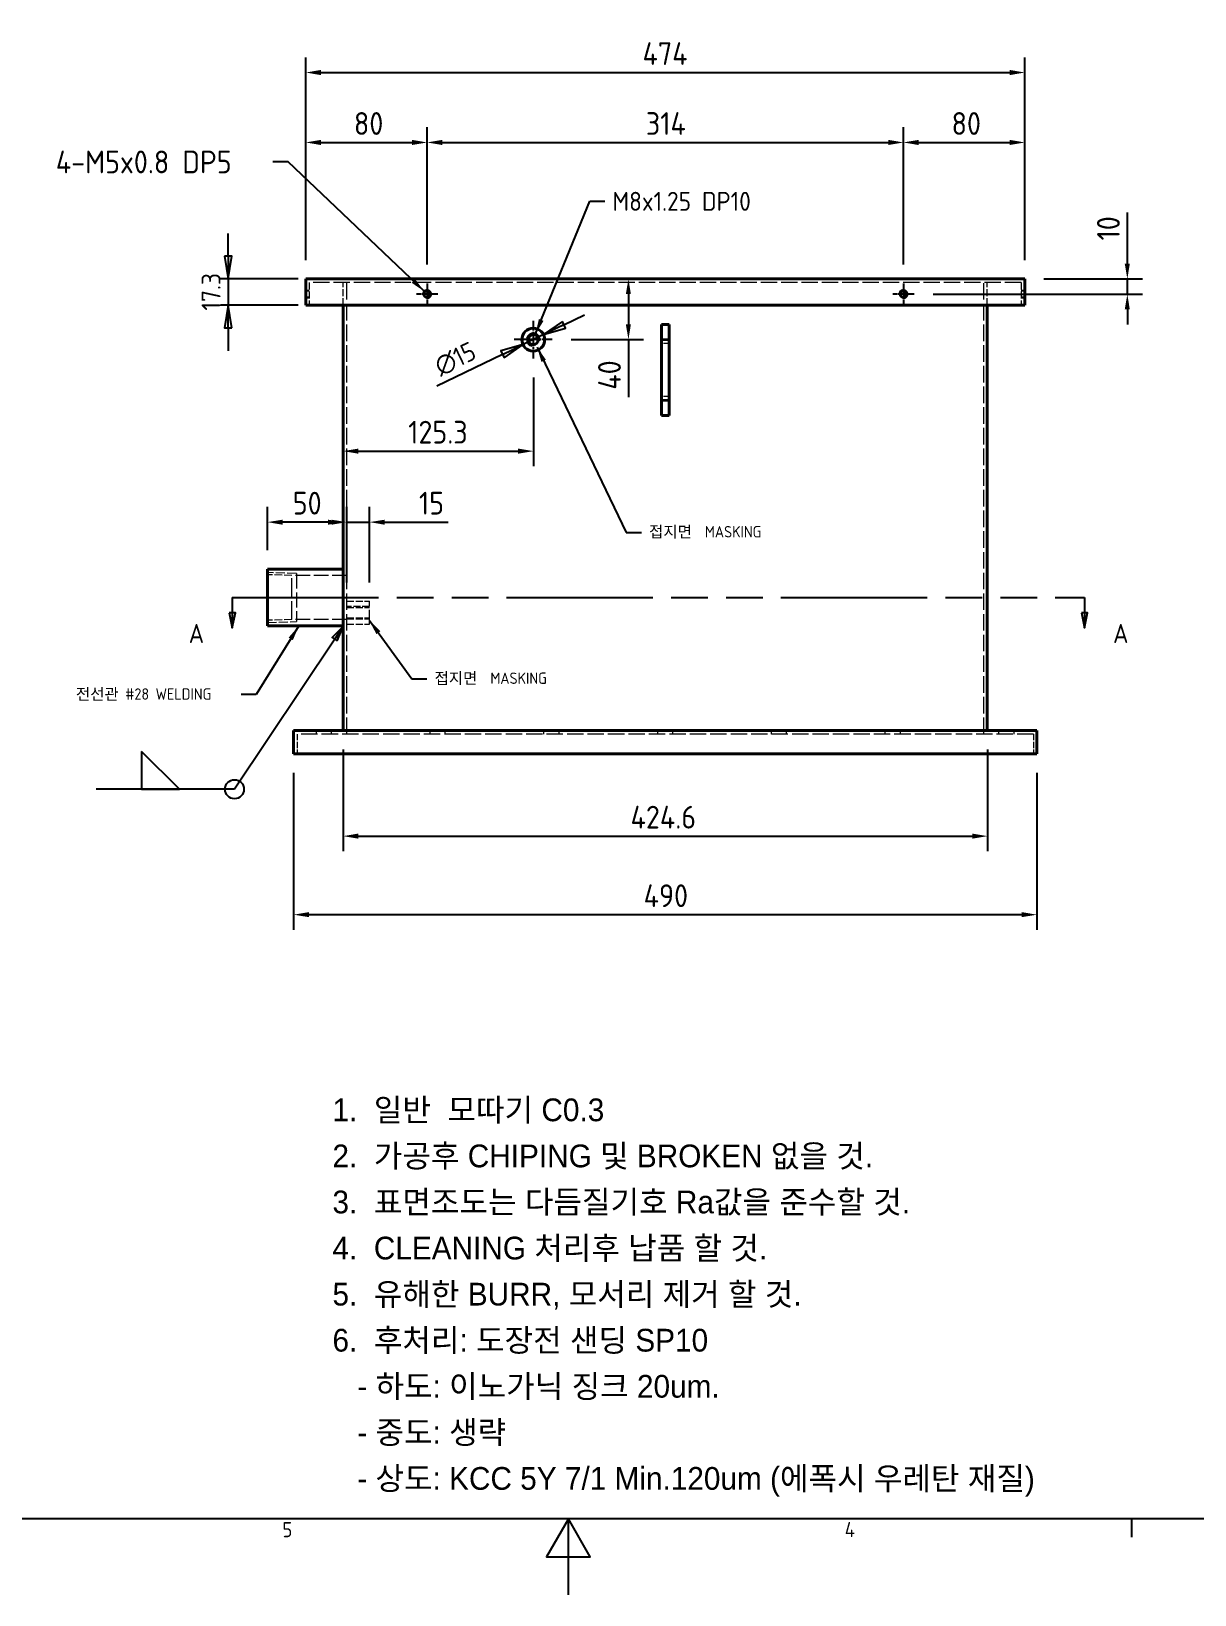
# Model space of a CAD drawing. Header units: millimetres. Extents: x 0 to 2970, y 0 to 2100.
# Drawn here: x 1131 to 1898, y 0 to 1031 of the extents above; entities that cross this region are included whole.
import ezdxf

# ---------------------------------------------------------------- set-up
doc = ezdxf.new("R2010")
doc.units = ezdxf.units.MM
doc.header["$LTSCALE"] = 5
for name, pattern in [('CHAIN', [0.3543, 0.2362, -0.0295, 0.0591, -0.0295]), ('DASHED', [0.2067, 0.1654, -0.0413]), ('DOUBLE_DASH_CHAIN', [1.2403, 0.6614, -0.0827, 0.1654, -0.0827, 0.1654, -0.0827])]:
    doc.linetypes.add(name, pattern=pattern)
doc.layers.get('0').update_dxf_attribs({"color": 3, "lineweight": 25})
for name, color, linetype, lineweight in [('가려진 것(ISO)', 2, 'DASHED', 18), ('가시적인 것(ISO)', 3, 'Continuous', 40), ('가시적인 좁은 것(ISO)', 3, 'Continuous', 35), ('경계(ISO)', 7, 'Continuous', 25), ('기호(ISO)', 5, 'Continuous', 25), ('단면선(ISO)', 7, 'CHAIN', 25), ('중심 표식(ISO)', 1, 'Continuous', 25), ('치수(ISO)', 2, 'Continuous', 25)]:
    doc.layers.add(name, color=color, linetype=linetype, lineweight=lineweight)
doc.styles.add('ISO Proportiona M2B', font='isocp.shx')
doc.styles.add('ISO Proportional', font='arial.ttf')
doc.styles.add('ISO ProportionalPSTEK', font='isocp.shx')
doc.styles.add('문자 텍스트_PSTEK_POSCO', font='isocp.shx')
doc.styles.add('치수 텍스트_PSTEK_POSCO', font='isocp.shx')
doc.dimstyles.new('PSTEK', dxfattribs={"dimscale": 5, "dimtxt": 2.5, "dimasz": 3, "dimexe": 1, "dimexo": 1, "dimgap": 1, "dimtad": 1, "dimrnd": 1e-08, "dimdsep": 46, "dimtxsty": 'ISO ProportionalPSTEK', "dimblk": 'Filled-1', "dimcen": 0.09, "dimdle": 10, "dimclrd": 7, "dimclre": 7, "dimclrt": 2, "dimadec": 1, "dimazin": 2, "dimtfac": 1, "dimtmove": 0, "dimatfit": 3, "dimfxl": 0, "dimtolj": 1, "dimlwd": -1, "dimlwe": -1, "dimarcsym": 0})
doc.dimstyles.new('PSTEK$7', dxfattribs={"dimscale": 5, "dimtxt": 2.5, "dimasz": 2, "dimexe": 1, "dimexo": 1, "dimgap": 1, "dimtad": 1, "dimrnd": 1e-08, "dimdsep": 46, "dimtxsty": 'ISO ProportionalPSTEK', "dimblk": 'Filled-1', "dimcen": 0.09, "dimdle": 10, "dimclrd": 3, "dimclre": 7, "dimclrt": 2, "dimadec": 1, "dimazin": 2, "dimtfac": 1, "dimtmove": 0, "dimatfit": 3, "dimfxl": 0, "dimtolj": 1, "dimlwd": -1, "dimlwe": -1, "dimarcsym": 0})
doc.dimstyles.new('치수_PSTEK_POSCO', dxfattribs={"dimscale": 5, "dimtxt": 3, "dimasz": 2, "dimexe": 2, "dimexo": 2.5, "dimgap": 1, "dimtad": 1, "dimrnd": 1e-08, "dimdsep": 46, "dimtxsty": '치수 텍스트_PSTEK_POSCO', "dimcen": 0.09, "dimdle": 10, "dimclrd": 7, "dimclre": 7, "dimclrt": 2, "dimadec": 1, "dimazin": 2, "dimtfac": 1, "dimtmove": 0, "dimatfit": 3, "dimfxl": 0, "dimtolj": 1, "dimlwd": -1, "dimlwe": -1, "dimarcsym": 0})
doc.dimstyles.new('치수_PSTEK_POSCO$7', dxfattribs={"dimscale": 5, "dimtxt": 3, "dimasz": 2, "dimexe": 2, "dimexo": 2.5, "dimgap": 1, "dimtad": 1, "dimrnd": 1e-08, "dimdsep": 46, "dimtxsty": '치수 텍스트_PSTEK_POSCO', "dimcen": 0.09, "dimdle": 10, "dimclrd": 7, "dimclre": 7, "dimclrt": 2, "dimadec": 1, "dimazin": 2, "dimtfac": 1, "dimtmove": 0, "dimatfit": 3, "dimfxl": 0, "dimtolj": 1, "dimlwd": -1, "dimlwe": -1, "dimarcsym": 0})

# ---------------------------------------------------------------- blocks, each defined once
blk = doc.blocks.new('경계 Default Border')
at = {"layer": '경계(ISO)'}
blk.add_line((371.25, 10), (371.25, 7.6), dxfattribs=at)
at = {"layer": '경계(ISO)', "flags": 128}
for points in [[(10, 10), (10, 410), (584, 410), (584, 10), (10, 10)], [(297, 0), (297, 10), (294.11, 5), (299.89, 5), (297, 10)]]:
    blk.add_lwpolyline(points, dxfattribs=at)
at = {"layer": '경계(ISO)', "color": 2, "char_height": 2, "attachment_point": 7, "style": '문자 텍스트_PSTEK_POSCO'}
for s, insert in [('5', (259.3, 7.58)), ('4', (333.44, 7.6))]:
    blk.add_mtext(s, dxfattribs=dict(at, insert=insert))
blk = doc.blocks.new('2dTransSection0')
at = {"layer": '단면선(ISO)', "linetype": 'DOUBLE_DASH_CHAIN', "ltscale": 5.832483}
blk.add_line((252.69, 131.48), (365.06, 131.48), dxfattribs=at)
at = {"layer": '단면선(ISO)', "linetype": 'Continuous'}
for p, q in [((252.69, 131.48), (256.55, 131.48)), ((252.69, 131.48), (252.69, 129.48)), ((361.2, 131.48), (365.06, 131.48)), ((365.06, 131.48), (365.06, 129.48)), ((252.29, 129.48), (252.69, 127.48)), ((253.09, 129.48), (252.29, 129.48)), ((252.69, 129.48), (252.69, 127.48)), ((252.69, 127.48), (253.09, 129.48)), ((364.66, 129.48), (365.06, 127.48)), ((365.46, 129.48), (364.66, 129.48)), ((365.06, 129.48), (365.06, 127.48)), ((365.06, 127.48), (365.46, 129.48))]:
    blk.add_line(p, q, dxfattribs=at)
at = {"layer": '단면선(ISO)', "linetype": 'Continuous', "flags": 128}
for points in [[(252.29, 129.48), (252.69, 127.48), (253.09, 129.48), (252.29, 129.48)], [(364.66, 129.48), (365.06, 127.48), (365.46, 129.48), (364.66, 129.48)]]:
    blk.add_lwpolyline(points, dxfattribs=at)
at = {"layer": '단면선(ISO)'}
for points in [[(252.29, 129.48), (252.69, 127.48), (253.09, 129.48), (252.29, 129.48)], [(364.66, 129.48), (365.06, 127.48), (365.46, 129.48), (364.66, 129.48)]]:
    blk.add_solid(points, dxfattribs=at)
at = {"layer": '단면선(ISO)', "char_height": 2.5, "attachment_point": 7, "style": 'ISO Proportiona M2B'}
for insert in [(246.95, 125.48), (368.82, 125.48)]:
    blk.add_mtext('A', dxfattribs=dict(at, insert=insert))
blk = doc.blocks.new('Filled-1')
at = {"color": 0}
for p, q in [((0, 0), (-1, 0.167)), ((-1, 0.167), (-1, -0.167)), ((-1, 0), (0, 0)), ((-1, -0.167), (0, 0))]:
    blk.add_line(p, q, dxfattribs=at)
at = {"color": 0, "flags": 128}
blk.add_lwpolyline([(-1, -0.167), (0, 0), (-1, 0.167), (-1, -0.167)], dxfattribs=at)
at = {"color": 0}
blk.add_solid([(-1, -0.167), (0, 0), (-1, 0.167), (-1, -0.167)], dxfattribs=at)
blk = doc.blocks.new('*D54')
at = {"layer": 'Defpoints', "color": 0, "transparency": 16777216}
for p in [(1468.6, 830.7), (1455.1, 824.2)]:
    blk.add_point(p, dxfattribs=at)
at = {"layer": '치수(ISO)', "color": 7, "transparency": 16777216}
for p, q in [((1482.1, 837.2), (1495.7, 843.7)), ((1468.6, 830.7), (1455.1, 824.2)), ((1441.6, 817.6), (1398.3, 796.8))]:
    blk.add_line(p, q, dxfattribs=at)
at = {"layer": '치수(ISO)', "color": 7, "transparency": 16777216, "xscale": 15, "yscale": 15, "zscale": 15}
for p, rotation in [((1468.6, 830.7), 205.7116108825975), ((1455.1, 824.2), 25.71161088259749)]:
    blk.add_blockref('Filled-1', p, dxfattribs=dict(at, rotation=rotation))
at = {"layer": '치수(ISO)', "color": 2, "transparency": 16777216, "insert": (1395.2, 814.7), "char_height": 12.5, "attachment_point": 1, "rotation": 25.7116, "style": 'ISO ProportionalPSTEK'}
blk.add_mtext('\\A1;∅15', dxfattribs=at)
blk = doc.blocks.new('*D55')
at = {"layer": 'Defpoints', "color": 0, "transparency": 16777216}
for p in [(1353.9, 707.1), (1338.9, 654.9), (1353.9, 654.9)]:
    blk.add_point(p, dxfattribs=at)
at = {"layer": '치수(ISO)', "color": 7, "transparency": 16777216}
for p, q in [((1338.9, 667.4), (1338.9, 717.1)), ((1353.9, 667.4), (1353.9, 717.1)), ((1328.9, 707.1), (1318.9, 707.1)), ((1338.9, 707.1), (1353.9, 707.1)), ((1363.9, 707.1), (1405.7, 707.1))]:
    blk.add_line(p, q, dxfattribs=at)
for points in [[(1328.9, 708.7), (1328.9, 705.4), (1338.9, 707.1)], [(1363.9, 708.7), (1363.9, 705.4), (1353.9, 707.1)]]:
    blk.add_solid(points, dxfattribs=at)
at = {"layer": '치수(ISO)', "color": 2, "transparency": 16777216, "insert": (1386.5, 719.6), "char_height": 15, "attachment_point": 4, "style": '치수 텍스트_PSTEK_POSCO'}
blk.add_mtext('\\A1;15', dxfattribs=at)
blk = doc.blocks.new('*D56')
at = {"layer": 'Defpoints', "color": 0, "transparency": 16777216}
for p in [(1785.9, 1003.5), (1311.9, 867.4), (1785.9, 867.4)]:
    blk.add_point(p, dxfattribs=at)
at = {"layer": '치수(ISO)', "color": 7, "transparency": 16777216}
for p, q in [((1311.9, 879.9), (1311.9, 1013.5)), ((1785.9, 879.9), (1785.9, 1013.5)), ((1321.9, 1003.5), (1775.9, 1003.5))]:
    blk.add_line(p, q, dxfattribs=at)
for points in [[(1321.9, 1005.2), (1321.9, 1001.8), (1311.9, 1003.5)], [(1775.9, 1005.2), (1775.9, 1001.8), (1785.9, 1003.5)]]:
    blk.add_solid(points, dxfattribs=at)
at = {"layer": '치수(ISO)', "color": 2, "transparency": 16777216, "insert": (1533.9, 1016), "char_height": 15, "attachment_point": 4, "style": '치수 텍스트_PSTEK_POSCO'}
blk.add_mtext('\\A1;474', dxfattribs=at)
blk = doc.blocks.new('*D57')
at = {"layer": 'Defpoints', "color": 0, "transparency": 16777216}
for p in [(1336.6, 569.7), (1761.2, 569.7), (1761.2, 500.1)]:
    blk.add_point(p, dxfattribs=at)
at = {"layer": '치수(ISO)', "color": 7, "transparency": 16777216}
for p, q in [((1336.6, 557.2), (1336.6, 490.1)), ((1761.2, 557.2), (1761.2, 490.1)), ((1346.6, 500.1), (1751.2, 500.1))]:
    blk.add_line(p, q, dxfattribs=at)
for points in [[(1346.6, 501.8), (1346.6, 498.4), (1336.6, 500.1)], [(1751.2, 501.8), (1751.2, 498.4), (1761.2, 500.1)]]:
    blk.add_solid(points, dxfattribs=at)
at = {"layer": '치수(ISO)', "color": 2, "transparency": 16777216, "insert": (1526, 512.6), "char_height": 15, "attachment_point": 4, "style": '치수 텍스트_PSTEK_POSCO'}
blk.add_mtext('\\A1;424.6', dxfattribs=at)
blk = doc.blocks.new('*D58')
at = {"layer": 'Defpoints', "color": 0, "transparency": 16777216}
for p in [(1286.6, 707.1), (1286.6, 676.2), (1336.6, 676.2)]:
    blk.add_point(p, dxfattribs=at)
at = {"layer": '치수(ISO)', "color": 7, "transparency": 16777216}
for p, q in [((1286.6, 688.7), (1286.6, 717.1)), ((1336.6, 688.7), (1336.6, 717.1)), ((1326.6, 707.1), (1296.6, 707.1))]:
    blk.add_line(p, q, dxfattribs=at)
for points in [[(1296.6, 708.7), (1296.6, 705.4), (1286.6, 707.1)], [(1326.6, 708.7), (1326.6, 705.4), (1336.6, 707.1)]]:
    blk.add_solid(points, dxfattribs=at)
at = {"layer": '치수(ISO)', "color": 2, "transparency": 16777216, "insert": (1303.3, 719.6), "char_height": 15, "attachment_point": 4, "style": '치수 텍스트_PSTEK_POSCO'}
blk.add_mtext('\\A1;50', dxfattribs=at)
blk = doc.blocks.new('*D59')
at = {"layer": 'Defpoints', "color": 0, "transparency": 16777216}
for p in [(1303.9, 554.4), (1793.9, 554.4), (1303.9, 448.3)]:
    blk.add_point(p, dxfattribs=at)
at = {"layer": '치수(ISO)', "color": 7, "transparency": 16777216}
for p, q in [((1303.9, 541.9), (1303.9, 438.3)), ((1793.9, 541.9), (1793.9, 438.3)), ((1783.9, 448.3), (1313.9, 448.3))]:
    blk.add_line(p, q, dxfattribs=at)
for points in [[(1313.9, 450), (1313.9, 446.7), (1303.9, 448.3)], [(1783.9, 450), (1783.9, 446.7), (1793.9, 448.3)]]:
    blk.add_solid(points, dxfattribs=at)
at = {"layer": '치수(ISO)', "color": 2, "transparency": 16777216, "insert": (1534.6, 460.8), "char_height": 15, "attachment_point": 4, "style": '치수 텍스트_PSTEK_POSCO'}
blk.add_mtext('\\A1;490', dxfattribs=at)
blk = doc.blocks.new('*D60')
at = {"layer": 'Defpoints', "color": 0, "transparency": 16777216}
for p in [(1311.9, 867.4), (1260.7, 850.1), (1311.9, 850.1)]:
    blk.add_point(p, dxfattribs=at)
at = {"layer": '치수(ISO)', "color": 7, "transparency": 16777216}
for p, q in [((1260.7, 882.4), (1260.7, 897.4)), ((1306.9, 867.4), (1255.7, 867.4)), ((1260.7, 867.4), (1260.7, 850.1)), ((1306.9, 850.1), (1255.7, 850.1)), ((1260.7, 835.1), (1260.7, 820.1))]:
    blk.add_line(p, q, dxfattribs=at)
at = {"layer": '치수(ISO)', "color": 7, "transparency": 16777216, "xscale": 15, "yscale": 15, "zscale": 15}
for p, rotation in [((1260.7, 867.4), 270), ((1260.7, 850.1), 90)]:
    blk.add_blockref('Filled-1', p, dxfattribs=dict(at, rotation=rotation))
at = {"layer": '치수(ISO)', "color": 2, "transparency": 16777216, "insert": (1243.2, 846.6), "char_height": 12.5, "attachment_point": 1, "rotation": 90, "style": 'ISO ProportionalPSTEK'}
blk.add_mtext('\\A1;17.3', dxfattribs=at)
blk = doc.blocks.new('*D61')
at = {"layer": 'Defpoints', "color": 0, "transparency": 16777216}
for p in [(1505.4, 867.4), (1474.4, 827.4), (1524.6, 827.4)]:
    blk.add_point(p, dxfattribs=at)
at = {"layer": '치수(ISO)', "color": 7, "transparency": 16777216}
for p, q in [((1524.6, 857.4), (1524.6, 837.4)), ((1486.9, 827.4), (1534.6, 827.4)), ((1524.6, 827.4), (1524.6, 789.4))]:
    blk.add_line(p, q, dxfattribs=at)
for points in [[(1522.9, 857.4), (1526.2, 857.4), (1524.6, 867.4)], [(1522.9, 837.4), (1526.2, 837.4), (1524.6, 827.4)]]:
    blk.add_solid(points, dxfattribs=at)
at = {"layer": '치수(ISO)', "color": 2, "transparency": 16777216, "insert": (1512.1, 794.4), "char_height": 15, "attachment_point": 4, "rotation": 90, "style": '치수 텍스트_PSTEK_POSCO'}
blk.add_mtext('\\A1;40', dxfattribs=at)
blk = doc.blocks.new('*D62')
at = {"layer": 'Defpoints', "color": 0, "transparency": 16777216}
for p in [(1461.9, 814.9), (1336.6, 782), (1461.9, 753.9)]:
    blk.add_point(p, dxfattribs=at)
at = {"layer": '치수(ISO)', "color": 7, "transparency": 16777216}
for p, q in [((1461.9, 802.4), (1461.9, 743.9)), ((1346.6, 753.9), (1451.9, 753.9))]:
    blk.add_line(p, q, dxfattribs=at)
for points in [[(1346.6, 755.6), (1346.6, 752.2), (1336.6, 753.9)], [(1451.9, 755.6), (1451.9, 752.2), (1461.9, 753.9)]]:
    blk.add_solid(points, dxfattribs=at)
at = {"layer": '치수(ISO)', "color": 2, "transparency": 16777216, "insert": (1379.4, 766.4), "char_height": 15, "attachment_point": 4, "style": '치수 텍스트_PSTEK_POSCO'}
blk.add_mtext('\\A1;125.3', dxfattribs=at)
blk = doc.blocks.new('*D63')
at = {"layer": 'Defpoints', "color": 0, "transparency": 16777216}
for p in [(1391.9, 957.4), (1311.9, 867.4), (1391.9, 864.5)]:
    blk.add_point(p, dxfattribs=at)
at = {"layer": '치수(ISO)', "color": 7, "transparency": 16777216}
for p, q in [((1311.9, 879.9), (1311.9, 967.4)), ((1391.9, 877), (1391.9, 967.4)), ((1321.9, 957.4), (1381.9, 957.4))]:
    blk.add_line(p, q, dxfattribs=at)
for points in [[(1321.9, 959.1), (1321.9, 955.7), (1311.9, 957.4)], [(1381.9, 959.1), (1381.9, 955.7), (1391.9, 957.4)]]:
    blk.add_solid(points, dxfattribs=at)
at = {"layer": '치수(ISO)', "color": 2, "transparency": 16777216, "insert": (1343.6, 969.9), "char_height": 15, "attachment_point": 4, "style": '치수 텍스트_PSTEK_POSCO'}
blk.add_mtext('\\A1;80', dxfattribs=at)
blk = doc.blocks.new('*D64')
at = {"layer": 'Defpoints', "color": 0, "transparency": 16777216}
for p in [(1785.9, 867.4), (1853.5, 867.4), (1712.9, 857.4)]:
    blk.add_point(p, dxfattribs=at)
at = {"layer": '치수(ISO)', "color": 7, "transparency": 16777216}
for p, q in [((1853.5, 877.4), (1853.5, 911.3)), ((1798.4, 867.4), (1863.5, 867.4)), ((1853.5, 857.4), (1853.5, 867.4)), ((1725.4, 857.4), (1863.5, 857.4)), ((1853.5, 847.4), (1853.5, 837.4))]:
    blk.add_line(p, q, dxfattribs=at)
for points in [[(1851.8, 877.4), (1855.1, 877.4), (1853.5, 867.4)], [(1851.8, 847.4), (1855.1, 847.4), (1853.5, 857.4)]]:
    blk.add_solid(points, dxfattribs=at)
at = {"layer": '치수(ISO)', "color": 2, "transparency": 16777216, "insert": (1841, 892.8), "char_height": 15, "attachment_point": 4, "rotation": 90, "style": '치수 텍스트_PSTEK_POSCO'}
blk.add_mtext('\\A1;10', dxfattribs=at)
blk = doc.blocks.new('*D65')
at = {"layer": 'Defpoints', "color": 0, "transparency": 16777216}
for p in [(1785.9, 957.4), (1785.9, 867.4), (1705.9, 864.5)]:
    blk.add_point(p, dxfattribs=at)
at = {"layer": '치수(ISO)', "color": 7, "transparency": 16777216}
for p, q in [((1705.9, 877), (1705.9, 967.4)), ((1785.9, 879.9), (1785.9, 967.4)), ((1715.9, 957.4), (1775.9, 957.4))]:
    blk.add_line(p, q, dxfattribs=at)
for points in [[(1715.9, 959.1), (1715.9, 955.7), (1705.9, 957.4)], [(1775.9, 959.1), (1775.9, 955.7), (1785.9, 957.4)]]:
    blk.add_solid(points, dxfattribs=at)
at = {"layer": '치수(ISO)', "color": 2, "transparency": 16777216, "insert": (1737.6, 969.9), "char_height": 15, "attachment_point": 4, "style": '치수 텍스트_PSTEK_POSCO'}
blk.add_mtext('\\A1;80', dxfattribs=at)
blk = doc.blocks.new('*D66')
at = {"layer": 'Defpoints', "color": 0, "transparency": 16777216}
for p in [(1705.9, 957.4), (1391.9, 864.5), (1705.9, 864.5)]:
    blk.add_point(p, dxfattribs=at)
at = {"layer": '치수(ISO)', "color": 7, "transparency": 16777216}
for p, q in [((1391.9, 877), (1391.9, 967.4)), ((1705.9, 877), (1705.9, 967.4)), ((1401.9, 957.4), (1695.9, 957.4))]:
    blk.add_line(p, q, dxfattribs=at)
for points in [[(1401.9, 959.1), (1401.9, 955.7), (1391.9, 957.4)], [(1695.9, 959.1), (1695.9, 955.7), (1705.9, 957.4)]]:
    blk.add_solid(points, dxfattribs=at)
at = {"layer": '치수(ISO)', "color": 2, "transparency": 16777216, "insert": (1536.1, 969.9), "char_height": 15, "attachment_point": 4, "style": '치수 텍스트_PSTEK_POSCO'}
blk.add_mtext('\\A1;314', dxfattribs=at)
blk = doc.blocks.new('주석-판금')
at = {"layer": '기호(ISO)', "color": 2, "insert": (-51.12, 25.97), "char_height": 3, "width": 116.6778, "attachment_point": 1, "line_spacing_factor": 1.214608, "style": 'ISO Proportional'}
blk.add_mtext('\\f굴림|b0|i0;\\H3.0000;1.  일반  모따기 C0.3\\P2.  가공후 CHIPING 및 BROKEN 없을 것.\\P3.  표면조도는 다듬질기호 Ra값을 준수할 것.\\P4.  CLEANING 처리후 납품 할 것.\\P5.  유해한 BURR, 모서리 제거 할 것.\\P6.  후처리: 도장전 샌딩 SP10  \\P   - 하도: 이노가닉 징크 20um.\\P   - 중도: 생략\\P   - 상도: KCC 5Y 7/1 Min.120um (에폭시 우레탄 재질) ', dxfattribs=at)

msp = doc.modelspace()

# ---------------------------------------------------------------- linework, layer by layer
at = {"layer": '가려진 것(ISO)', "ltscale": 13.194353}
for p, q in [((1338.8693, 567.4048), (1338.8693, 867.4048)), ((1758.8693, 567.4048), (1758.8693, 867.4048))]:
    msp.add_line(p, q, dxfattribs=at)
at = {"layer": '가려진 것(ISO)', "ltscale": 0.87606}
for p, q in [((1314.1693, 859.9048), (1311.8693, 859.9048)), ((1314.1693, 859.4718), (1311.8693, 859.4718)), ((1785.8693, 859.9048), (1783.5693, 859.9048)), ((1785.8693, 859.4718), (1783.5693, 859.4718)), ((1314.1693, 855.3378), (1311.8693, 855.3378)), ((1311.8693, 854.9048), (1314.1693, 854.9048)), ((1785.8693, 855.3378), (1783.5693, 855.3378)), ((1783.5693, 854.9048), (1785.8693, 854.9048)), ((1318.8693, 567.4048), (1318.8693, 569.7048)), ((1328.8693, 567.4048), (1328.8693, 569.7048)), ((1393.8693, 567.4048), (1393.8693, 569.7048)), ((1403.8693, 567.4048), (1403.8693, 569.7048)), ((1468.8693, 567.4048), (1468.8693, 569.7048)), ((1478.8693, 567.4048), (1478.8693, 569.7048)), ((1543.8693, 567.4048), (1543.8693, 569.7048)), ((1553.8693, 567.4048), (1553.8693, 569.7048)), ((1618.8693, 567.4048), (1618.8693, 569.7048)), ((1628.8693, 567.4048), (1628.8693, 569.7048)), ((1693.8693, 567.4048), (1693.8693, 569.7048)), ((1703.8693, 567.4048), (1703.8693, 569.7048)), ((1768.8693, 567.4048), (1768.8693, 569.7048)), ((1778.8693, 567.4048), (1778.8693, 569.7048))]:
    msp.add_line(p, q, dxfattribs=at)
at = {"layer": '가려진 것(ISO)', "ltscale": 5.71399}
for p, q in [((1314.1693, 865.1048), (1314.1693, 850.1048)), ((1336.5693, 850.1048), (1336.5693, 865.1048)), ((1761.1693, 850.1048), (1761.1693, 865.1048)), ((1783.5693, 865.1048), (1783.5693, 850.1048)), ((1338.8693, 654.9048), (1353.8693, 654.9048)), ((1353.8693, 651.4048), (1338.8693, 651.4048)), ((1338.8693, 650.7283), (1353.8693, 650.7283)), ((1338.8693, 644.0813), (1353.8693, 644.0813)), ((1338.8693, 643.4048), (1353.8693, 643.4048)), ((1338.8693, 639.9048), (1353.8693, 639.9048))]:
    msp.add_line(p, q, dxfattribs=at)
at = {"layer": '가려진 것(ISO)', "ltscale": 12.976708}
msp.add_line((1783.5693, 865.1048), (1314.1693, 865.1048), dxfattribs=at)
at = {"layer": '가려진 것(ISO)', "ltscale": 1.904597}
for p, q in [((1551.3693, 824.9048), (1546.3693, 824.9048)), ((1551.3693, 789.9048), (1546.3693, 789.9048))]:
    msp.add_line(p, q, dxfattribs=at)
at = {"layer": '가려진 것(ISO)', "ltscale": 7.279393}
for p, q in [((1305.6693, 673.2906), (1286.5693, 673.8874)), ((1286.5693, 640.9223), (1305.6693, 641.5191))]:
    msp.add_line(p, q, dxfattribs=at)
at = {"layer": '가려진 것(ISO)', "ltscale": 6.132961}
for p, q in [((1302.6613, 671.9048), (1286.5693, 672.4077)), ((1302.6613, 642.9048), (1286.5693, 642.402))]:
    msp.add_line(p, q, dxfattribs=at)
at = {"layer": '가려진 것(ISO)', "ltscale": 14.692177}
msp.add_line((1302.6613, 642.9048), (1302.6613, 671.9048), dxfattribs=at)
at = {"layer": '가려진 것(ISO)', "ltscale": 11.678123}
for p, q in [((1338.8693, 671.9048), (1302.6613, 671.9048)), ((1338.8693, 642.9048), (1302.6613, 642.9048))]:
    msp.add_line(p, q, dxfattribs=at)
at = {"layer": '가려진 것(ISO)', "ltscale": 12.072198}
msp.add_line((1305.6693, 673.2906), (1305.6693, 641.5191), dxfattribs=at)
at = {"layer": '가려진 것(ISO)', "ltscale": 11.399102}
msp.add_line((1353.8693, 639.9048), (1353.8693, 654.9048), dxfattribs=at)
at = {"layer": '가려진 것(ISO)', "ltscale": 4.952111}
for p, q in [((1306.1693, 567.4048), (1306.1693, 554.4048)), ((1791.5693, 567.4048), (1791.5693, 554.4048))]:
    msp.add_line(p, q, dxfattribs=at)
at = {"layer": '가려진 것(ISO)', "ltscale": 13.046283}
msp.add_line((1791.5693, 567.4048), (1306.1693, 567.4048), dxfattribs=at)
at = {"layer": '가시적인 것(ISO)'}
for p, q in [((1311.8693, 867.4048), (1311.8693, 850.1048)), ((1785.8693, 867.4048), (1311.8693, 867.4048)), ((1785.8693, 867.4048), (1785.8693, 850.1048)), ((1785.8693, 850.1048), (1311.8693, 850.1048)), ((1336.5693, 569.7048), (1336.5693, 850.1048)), ((1761.1693, 569.7048), (1761.1693, 850.1048)), ((1546.3693, 837.4048), (1551.3693, 837.4048)), ((1546.3693, 837.4048), (1546.3693, 827.4048)), ((1551.3693, 827.4048), (1551.3693, 837.4048)), ((1546.3693, 787.4048), (1546.3693, 827.4048)), ((1551.3693, 827.4048), (1551.3693, 787.4048)), ((1546.3693, 787.4048), (1546.3693, 777.4048)), ((1551.3693, 777.4048), (1551.3693, 787.4048)), ((1546.3693, 777.4048), (1551.3693, 777.4048)), ((1286.5693, 676.1548), (1286.5693, 638.6548)), ((1336.5693, 676.1548), (1286.5693, 676.1548)), ((1336.5693, 638.6548), (1286.5693, 638.6548)), ((1793.8693, 569.7048), (1303.8693, 569.7048)), ((1303.8693, 554.4048), (1303.8693, 569.7048)), ((1793.8693, 569.7048), (1793.8693, 554.4048)), ((1793.8693, 554.4048), (1303.8693, 554.4048))]:
    msp.add_line(p, q, dxfattribs=at)
for centre, radius in [((1391.8693, 857.4048), 2.067), ((1705.8693, 857.4048), 2.067), ((1461.8693, 827.4048), 7.5), ((1461.8693, 827.4048), 3.3235)]:
    msp.add_circle(centre, radius, dxfattribs=at)
at = {"layer": '가시적인 좁은 것(ISO)'}
for p, q in [((1546.3693, 827.4048), (1551.3693, 827.4048)), ((1546.3693, 787.4048), (1551.3693, 787.4048))]:
    msp.add_line(p, q, dxfattribs=at)
for centre, radius, start, end in [((1391.8693, 857.4048), 2.5, 280, 190), ((1705.8693, 857.4048), 2.5, 280, 190), ((1461.8693, 827.4048), 4, 350, 260)]:
    msp.add_arc(centre, radius, start, end, dxfattribs=at)
at = {"layer": '기호(ISO)', "color": 3}
for p, q in [((1331.0177, 630.0334), (1264.908, 530.9859)), ((1336.5693, 638.3509), (1329.3542, 631.1437)), ((1329.3542, 631.1437), (1332.6812, 628.9231)), ((1331.0177, 630.0334), (1336.5693, 638.3509)), ((1332.6812, 628.9231), (1336.5693, 638.3509)), ((1264.908, 530.9859), (1173.658, 530.9859))]:
    msp.add_line(p, q, dxfattribs=at)
at = {"layer": '기호(ISO)'}
for p, q in [((1228.658, 530.9859), (1203.658, 555.9859)), ((1203.658, 555.9859), (1203.658, 530.9859)), ((1203.658, 530.9859), (1228.658, 530.9859))]:
    msp.add_line(p, q, dxfattribs=at)
at = {"layer": '기호(ISO)', "color": 3, "flags": 128}
msp.add_lwpolyline([(1332.6812, 628.9231), (1336.5693, 638.3509), (1329.3542, 631.1437), (1332.6812, 628.9231)], dxfattribs=at)
at = {"layer": '기호(ISO)'}
msp.add_circle((1264.908, 530.9859), 6.25, dxfattribs=at)
at = {"layer": '기호(ISO)', "color": 3}
msp.add_solid([(1332.6812, 628.9231), (1336.5693, 638.3509), (1329.3542, 631.1437), (1332.6812, 628.9231)], dxfattribs=at)
at = {"layer": '중심 표식(ISO)', "linetype": 'CHAIN', "ltscale": 3.141061}
for p, q in [((1398.9363, 857.4048), (1384.8023, 857.4048)), ((1391.8693, 864.4718), (1391.8693, 850.3378)), ((1712.9363, 857.4048), (1698.8023, 857.4048)), ((1705.8693, 864.4718), (1705.8693, 850.3378))]:
    msp.add_line(p, q, dxfattribs=at)
at = {"layer": '중심 표식(ISO)', "linetype": 'CHAIN', "ltscale": 5.555937}
for p, q in [((1461.8693, 839.9048), (1461.8693, 814.9048)), ((1474.3693, 827.4048), (1449.3693, 827.4048))]:
    msp.add_line(p, q, dxfattribs=at)

# ---------------------------------------------------------------- block references
at = {"xscale": 5, "yscale": 5, "zscale": 5}
for name, p in [('경계 Default Border', (0, 0)), ('주석-판금', (1585.0821, 197.3006))]:
    msp.add_blockref(name, p, dxfattribs=at)
at = {"layer": '단면선(ISO)', "xscale": 5, "yscale": 5, "zscale": 5}
msp.add_blockref('2dTransSection0', (0, 0), dxfattribs=at)

# ---------------------------------------------------------------- texts
at = {"layer": '기호(ISO)', "color": 2}
for s, insert, char_height, width, attachment_point, line_spacing_factor, style in [('{4-M5x0.8 DP5}', (1147.1217, 944.5511), 15.000001, 138.083505, 4, 0.525, '치수 텍스트_PSTEK_POSCO'), ('{M8x1.25 DP10}', (1514.0701, 924.8432), 12.5, 108.042313, 1, 0.4375, 'ISO ProportionalPSTEK')]:
    msp.add_mtext(s, dxfattribs=dict(at, insert=insert, char_height=char_height, width=width, attachment_point=attachment_point, line_spacing_factor=line_spacing_factor, style=style))
at = {"layer": '기호(ISO)', "color": 2, "char_height": 7.5, "attachment_point": 4, "style": '치수 텍스트_PSTEK_POSCO'}
for s, insert, width in [('{\\fSystem|b0|i0;\\H7.5000;접지면\\fISOCP|b0|i0;\\H7.5000;  MASKING}', (1538.201, 700.367), 80.72058), ('{\\fISOCP|b0|i0;\\H7.5000;접지면  MASKING}', (1396.7697, 603.8059), 85.566157), ('{\\fISOCP|b0|i0;\\H7.5000;전선관 #28 WELDING}', (1160.3443, 593.4869), 103.918362)]:
    msp.add_mtext(s, dxfattribs=dict(at, insert=insert, width=width))

# ---------------------------------------------------------------- dimensions: what is measured, and where the dimension line sits
at = {"layer": '치수(ISO)', "color": 7}
for base, p1, p2, angle, dimstyle, override, picture, middle in [((1785.8693, 1003.487), (1311.8693, 867.4048), (1785.8693, 867.4048), 180, '치수_PSTEK_POSCO', {"dimdec": 2, "dimtp": 0, "dimtm": 0, "dimtdec": 2, "dimtofl": 0, "dimatfit": 1}, '*D56', (1548.8693, 1003.487)), ((1391.8693, 957.4048), (1311.8693, 867.4048), (1391.8693, 864.4718), 180, '치수_PSTEK_POSCO', {"dimdec": 2, "dimtp": 0, "dimtm": 0, "dimtdec": 2, "dimtofl": 0, "dimatfit": 1}, '*D63', (1351.8693, 957.4048)), ((1705.8693, 957.4048), (1391.8693, 864.4718), (1705.8693, 864.4718), 180, '치수_PSTEK_POSCO', {"dimdec": 2, "dimtp": 0, "dimtm": 0, "dimtdec": 2, "dimtofl": 0, "dimatfit": 1}, '*D66', (1548.8693, 957.4048)), ((1785.8693, 957.4048), (1705.8693, 864.4718), (1785.8693, 867.4048), 180, '치수_PSTEK_POSCO', {"dimdec": 2, "dimtp": 0, "dimtm": 0, "dimtdec": 2, "dimtofl": 0, "dimatfit": 1}, '*D65', (1745.8693, 957.4048)), ((1853.4617, 867.4048), (1712.9363, 857.4048), (1785.8693, 867.4048), 90, '치수_PSTEK_POSCO', {"dimdec": 2, "dimtp": 0, "dimtm": 0, "dimtdec": 2, "dimtofl": 1, "dimatfit": 1}, '*D64', (1853.4617, 899.5319)), ((1260.6701, 850.1048), (1311.8693, 867.4048), (1311.8693, 850.1048), 90, 'PSTEK', {"dimdec": 2, "dimtp": 0, "dimtm": 0, "dimtdec": 2, "dimtofl": 1, "dimatfit": 1}, '*D60', (1260.6701, 858.7548)), ((1524.561, 827.4048), (1505.3686, 867.4048), (1474.3693, 827.4048), 90, '치수_PSTEK_POSCO', {"dimdec": 2, "dimse1": 1, "dimtp": 0, "dimtm": 0, "dimtdec": 2, "dimtofl": 0, "dimatfit": 2}, '*D61', (1524.561, 803.3989)), ((1286.5693, 707.0574), (1336.5693, 676.1548), (1286.5693, 676.1548), 180, '치수_PSTEK_POSCO', {"dimdec": 2, "dimtp": 0, "dimtm": 0, "dimtdec": 2, "dimtofl": 0, "dimatfit": 1}, '*D58', (1311.5693, 707.0574)), ((1353.8693, 707.0574), (1338.8693, 654.9048), (1353.8693, 654.9048), 180, '치수_PSTEK_POSCO', {"dimdec": 2, "dimtp": 0, "dimtm": 0, "dimtdec": 2, "dimtofl": 1, "dimatfit": 1}, '*D55', (1393.5896, 707.0574)), ((1303.8693, 448.3331), (1793.8693, 554.4048), (1303.8693, 554.4048), 180, '치수_PSTEK_POSCO', {"dimdec": 2, "dimtp": 0, "dimtm": 0, "dimtdec": 2, "dimtofl": 0, "dimatfit": 1}, '*D59', (1548.8693, 448.3331))]:
    dim = msp.add_linear_dim(base=base, p1=p1, p2=p2, angle=angle, dimstyle=dimstyle, override=override, dxfattribs=at)
    dim.commit()
    dim.dimension.update_dxf_attribs({"geometry": picture, "text_midpoint": middle, "dimtype": 160})
dim = msp.add_diameter_dim_2p(p1=(1468.6267, 830.6587), p2=(1455.1119, 824.151), dimstyle='PSTEK', override={"dimdec": 2, "dimlfac": 1, "dimtp": 0, "dimtm": 0, "dimtdec": 2, "dimatfit": 2}, dxfattribs=at)
dim.commit()
dim.dimension.update_dxf_attribs({"geometry": '*D54', "text_midpoint": (1413.2079, 803.9735), "dimtype": 163})
for base, p1, p2, override, picture, middle in [((1461.8693, 753.9148), (1336.5693, 781.9663), (1461.8693, 814.9048), {"dimdec": 2, "dimse1": 1, "dimtp": 0, "dimtm": 0, "dimtdec": 2, "dimtofl": 0, "dimatfit": 1}, '*D62', (1399.2193, 753.9148)), ((1761.1693, 500.1047), (1336.5693, 569.7048), (1761.1693, 569.7048), {"dimdec": 2, "dimtp": 0, "dimtm": 0, "dimtdec": 2, "dimtofl": 0, "dimatfit": 1}, '*D57', (1548.8693, 500.1047))]:
    dim = msp.add_linear_dim(base=base, p1=p1, p2=p2, dimstyle='치수_PSTEK_POSCO', override=override, dxfattribs=at)
    dim.commit()
    dim.dimension.update_dxf_attribs({"geometry": picture, "text_midpoint": middle, "dimtype": 160})

# ---------------------------------------------------------------- leaders
at = {"layer": '기호(ISO)', "color": 7, "annotation_type": 0, "has_hookline": 1}
for points, hookline_direction, text_width in [([(1390.1015, 859.1726), (1300.2052, 944.5511), (1290.2052, 944.5511)], 1, 119.1213), ([(1464.3567, 822.4655), (1523.201, 700.367), (1533.201, 700.367)], 0, 79.2446), ([(1353.8693, 642.2908), (1381.7697, 603.8059), (1391.7697, 603.8059)], 0, 79.2446), ([(1307.2566, 638.6548), (1279.2626, 593.4869), (1269.2626, 593.4869)], 1, 97.5836)]:
    msp.add_leader(points, dimstyle='치수_PSTEK_POSCO$7', override={"dimtad": 0}, dxfattribs=dict(at, hookline_direction=hookline_direction, text_width=text_width))
at = {"layer": '기호(ISO)', "color": 3, "annotation_type": 0, "has_hookline": 1, "hookline_direction": 0, "text_width": 92.5098}
msp.add_leader([(1463.3077, 831.1373), (1499.0701, 918.5932), (1509.0701, 918.5932)], dimstyle='PSTEK$7', override={"dimtad": 0}, dxfattribs=at)

doc.saveas('drawing.dxf')
